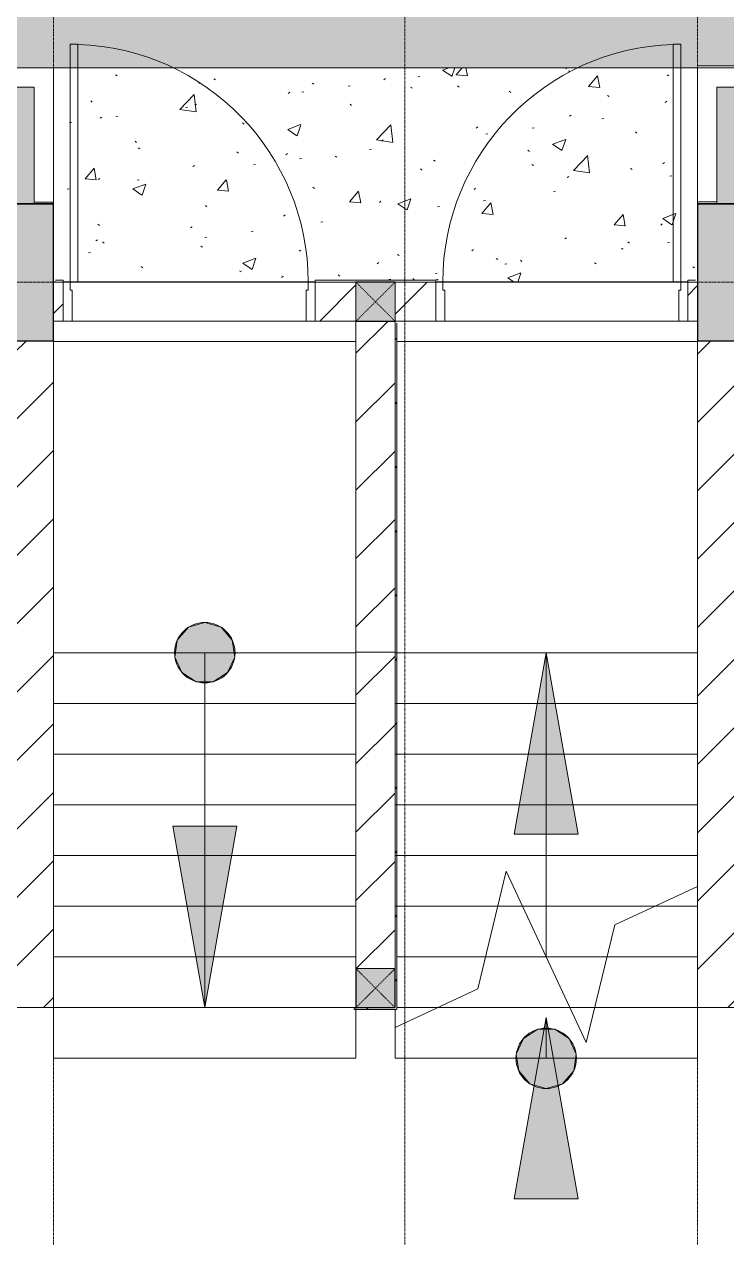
# Model space of a CAD drawing. Header units: millimetres. Extents: x 5121 to 246734, y -48180 to 129206.
# Drawn here: x 42503 to 46103, y 73337 to 79560 of the extents above; entities that cross this region are included whole.
import ezdxf

# ---------------------------------------------------------------- set-up
doc = ezdxf.new("R2010")
doc.units = ezdxf.units.MM
for name, pattern in [('Dash', [6, 3, -3]), ('Grid Line', [22.225, 12.7, -3.175, 3.175, -3.175]), ('Overhead', [3.96875, 2.38125, -1.5875])]:
    doc.linetypes.add(name, pattern=pattern)
for name, color, linetype, lineweight in [('0-1', 7, 'Continuous', 5), ('A-DETL-GENF', 92, 'Continuous', 9), ('A-DOOR', 31, 'Continuous', 9), ('A-DOOR-FRAM', 31, 'Continuous', 9), ('A-FLOR', 192, 'Continuous', 9), ('A-FLOR-1', 50, 'Continuous', 9), ('A-FLOR-PATT', 8, 'Continuous', 9), ('A-WALL', 113, 'Continuous', 9), ('A-WALL-1', 250, 'Continuous', 18), ('A-WALL-FNSH-1', 50, 'Continuous', 9), ('A-WALL-PATT-3', 111, 'Continuous', 9), ('G-IMPT', 8, 'Continuous', 9), ('M-EQPM', 50, 'Continuous', 9), ('S-BEAM-1', 50, 'Continuous', 9), ('S-COLS', 52, 'Continuous', 9), ('S-COLS-1', 7, 'Continuous', 5), ('S-COLS-2', 10, 'Continuous', 25), ('S-COLS-5', 52, 'Continuous', 25), ('S-COLS-6', 52, 'Dash', 9), ('S-COLS-HDLN', 52, 'Dash', 9), ('S-GRID-1', 1, 'Grid Line', 9), ('S-STRS', 31, 'Continuous', 9), ('S-STRS-ANNO', 31, 'Continuous', 9), ('S-STRS-MBND', 31, 'Overhead', 9), ('S-STRS-MBND-1', 31, 'Continuous', 9)]:
    doc.layers.add(name, color=color, linetype=linetype, lineweight=lineweight)
pattern_1 = [(45, (0, 0), (-175.3625, 175.3625), [])]
pattern_2 = [(45, (0, 0), (-164.4023, 164.4023), [])]

# ---------------------------------------------------------------- blocks, each defined once
blk = doc.blocks.new('NCV_TKTC_KET CAU_rvt-1-TKCS_MB TỔNG THỂ TẦNG 1')
at = {"layer": 'S-COLS-1'}
for points in [[(42252.6, 77936.9), (42652.6, 77936.9), (42652.6, 78636.9), (42252.6, 78636.9), (42252.6, 78026.9)], [(46352.6, 77936.9), (46352.6, 78636.9), (45952.6, 78636.9), (45952.6, 77936.9), (46162.6, 77936.9)]]:
    blk.add_hatch(color=256, dxfattribs=at).paths.add_polyline_path(points)
at = {"layer": 'A-FLOR-1'}
blk.add_line((44412.6, 76336.9), (45952.6, 76336.9), dxfattribs=at)
at = {"layer": 'S-BEAM-1'}
for p, q in [((42652.6, 77933.2), (44202.6, 77933.2)), ((44412.3, 77933.2), (45952.6, 77933.2))]:
    blk.add_line(p, q, dxfattribs=at)
at = {"layer": 'S-COLS-2'}
for p, q in [((42652.6, 78636.9), (42252.6, 78636.9)), ((42652.6, 77936.9), (42652.6, 78636.9)), ((46352.6, 78636.9), (45952.6, 78636.9)), ((45952.6, 78636.9), (45952.6, 77936.9)), ((42252.6, 77936.9), (42652.6, 77936.9)), ((45952.6, 77936.9), (46352.6, 77936.9))]:
    blk.add_line(p, q, dxfattribs=at)
blk = doc.blocks.new('FD_01 - FD_01-1200x2200mm-1787917-TKCS_MB TỔNG THỂ TẦNG 1')
at = {"layer": 'A-DETL-GENF'}
for p, q in [((570, 100), (570, 1320)), ((570, 1320), (610, 1320)), ((610, 1320), (610, 100)), ((610, 100), (570, 100))]:
    blk.add_line(p, q, dxfattribs=at)
blk.add_arc((610, 100), 1220, 91.87889, 180, dxfattribs=at)
at = {"layer": 'A-DOOR-FRAM'}
for p, q in [((-610, 100), (-645, 100)), ((-610, 60), (-610, 100)), ((645, 100), (610, 100)), ((610, 100), (610, 60)), ((-600, 60), (-610, 60)), ((-600, -100), (-600, 60)), ((610, 60), (600, 60)), ((600, 60), (600, -100)), ((-645, -100), (-600, -100)), ((600, -100), (645, -100))]:
    blk.add_line(p, q, dxfattribs=at)
blk = doc.blocks.new('FD_01 - FD_01-1200x2200mm-1787918-TKCS_MB TỔNG THỂ TẦNG 1')
at = {"layer": 'A-DETL-GENF'}
for p, q in [((610, -100), (570, -100)), ((570, -100), (570, -1320)), ((610, -1320), (610, -100)), ((570, -1320), (610, -1320))]:
    blk.add_line(p, q, dxfattribs=at)
blk.add_arc((610, -100), 1220, 180, 268.12111, dxfattribs=at)
at = {"layer": 'A-DOOR-FRAM'}
for p, q in [((-645, 100), (-600, 100)), ((-600, 100), (-600, -60)), ((600, 100), (645, 100)), ((600, -60), (600, 100)), ((-600, -60), (-610, -60)), ((-610, -60), (-610, -100)), ((610, -60), (600, -60)), ((610, -100), (610, -60)), ((-610, -100), (-645, -100)), ((645, -100), (610, -100))]:
    blk.add_line(p, q, dxfattribs=at)
blk = doc.blocks.new('TKTC_XREF_251221_MB TANG 1 - TKTC_XREF_260130_MB TANG 1_dwg-4202109-TKCS_MB TỔNG THỂ TẦNG 1')
at = {"layer": 'G-IMPT'}
for p, q in [((-156799.1, -322706.4), (-157199.1, -322706.4)), ((-159159.1, -323108.1), (-160449.1, -323108.1)), ((-157249.1, -323108.1), (-158539.1, -323108.1))]:
    blk.add_line(p, q, dxfattribs=at)
at = {"layer": 'G-IMPT', "flags": 128}
blk.add_lwpolyline([(-160489.1, -323108.1), (-160499, -323108.1), (-160499, -322706.4), (-160899, -322706.4)], dxfattribs=at)
blk = doc.blocks.new('TKTC_XREF_251221_MB TANG 1 - TKTC_XREF_251221_MB TANG 1-2038492-TKCS_MB TỔNG THỂ TẦNG 1')
blk.add_blockref('TKTC_XREF_251221_MB TANG 1 - TKTC_XREF_260130_MB TANG 1_dwg-4202109-TKCS_MB TỔNG THỂ TẦNG 1', (169499.1, 384109.7))
blk = doc.blocks.new('G1_SOF - BO TRU - 200x200-3944907-TKCS_MB TỔNG THỂ TẦNG 1')
at = {"layer": 'S-COLS-HDLN'}
for p, q in [((-100, 100), (100, -100)), ((100, 100), (-100, -100))]:
    blk.add_line(p, q, dxfattribs=at)
blk = doc.blocks.new('G1_SOF - BO TRU - 200x200-3050151-TKCS_MB TỔNG THỂ TẦNG 1')
at = {"layer": 'S-COLS-HDLN'}
for p, q in [((-100, 100), (100, -100)), ((100, 100), (-100, -100))]:
    blk.add_line(p, q, dxfattribs=at)

msp = doc.modelspace()

# ---------------------------------------------------------------- hatches: boundary and pattern name
at = {"layer": 'A-FLOR-PATT'}
h = msp.add_hatch(dxfattribs=at)
h.set_pattern_fill('FP_30', color=256, style=0, pattern_type=2)
h.set_pattern_definition([(49.955, (0, 269.64), (677.7247, -59.2022), [70.8, -778.801]), (355.008, (0, 269.64), (-131.105, 709.604), [56.692, -623.613]), (100.468, (56.5, 264.7), (546.6174, 650.408), [60.135, -661.479]), (46.139, (0, 458.3), (1008.415, -156.1436), [106.211, -1168.324]), (96.646, (84, 445.3), (883.1445, 918.965), [90.199, -992.188]), (351.198, (0, 458.3), (883.142, 918.967), [85.036, -935.396]), (20.97, (94.5, 411.14), (564.008, -379.8196), [70.852, -779.367]), (326.042, (94.5, 411.14), (229.9053, 684.0933), [56.665, -623.312]), (71.424, (141.5, 379.5), (793.909, 304.2704), [60.141, -661.551]), (37.456, (0, 269.64), (11.49055, 314.04577), [10.388, -605.312, 10.388, -622.31, -625.615]), (37.456, (0, 269.64), (11.49055, 314.04577), [-1248.398, 10.388, -615.228]), (7.488, (0, 269.64), (248.5709, 372.0794), [10.393, -350.541, 10.393, -591.479, -238.576]), (7.488, (0, 269.64), (248.5709, 372.0794), [-962.807, 10.393, -228.182]), (327.541, (-210.7, 269.64), (504.39753, -21.2795), [10.389, -225.723, 10.389, -726.28, -977.503]), (327.541, (-210.7, 269.64), (504.39753, -21.2795), [-972.781, 10.389, -967.115]), (317.545, (-305.2, 269.64), (551.0415, 94.435), [10.386, -296.478, 10.386, -1172.692]), (317.545, (-305.2, 269.64), (551.0415, 94.435), [-317.25, -478.708, 10.386, -683.598])])
h.paths.add_polyline_path([(36103.5, 79336.9), (45952.6, 79336.9), (45952.6, 79346.9), (60559.1, 79346.9), (63139.6, 83316.9), (32746.2, 83316.9), (36095.2, 79346.7), (36103.5, 79346.9), (36103.5, 79340.9)])
h = msp.add_hatch(dxfattribs=at)
h.set_pattern_fill('FP_15', color=256, style=0, pattern_type=2)
h.set_pattern_definition([(50, (0, 0), (677.7247, -59.293), [70.866, -779.526]), (355, (0, 0), (-131.1036, 710.731), [56.693, -623.621]), (100.451, (56.5, -4.94), (546.6267, 651.434), [60.227, -662.495]), (46.184, (0, 189), (1008.414, -156.399), [106.299, -1169.289]), (96.636, (84, 175.9), (883.138, 920.431), [90.34, -993.743]), (351.184, (0, 189), (883.146, 920.423), [85.039, -935.431]), (21, (94.5, 141.73), (564.0056, -380.4262), [70.866, -779.526]), (326, (94.5, 141.7), (229.9034, 685.1796), [56.693, -623.621]), (71.451, (141.5, 110), (793.912, 304.7473), [60.227, -662.495]), (37.5, (0, 0), (11.4894, 314.545), [10.394, -605.668, 10.394, -622.676, -625.983]), (37.5, (0, 0), (11.4894, 314.545), [-1249.131, 10.394, -615.589]), (7.5, (0, 0), (248.5691, 372.672), [10.394, -350.55, 10.394, -591.495, -238.582]), (7.5, (0, 0), (248.5691, 372.672), [-962.833, 10.394, -228.189]), (327.5, (-210.7, 0), (504.3984, -21.3116), [10.394, -225.826, 10.394, -726.613, -977.951]), (327.5, (-210.7, 0), (504.3984, -21.3116), [-973.226, 10.394, -967.557]), (317.5, (-305.2, 0), (551.0412, 94.5872), [10.394, -296.692, 10.394, -479.054, -694.487]), (317.5, (-305.2, 0), (551.0412, 94.5872), [-796.534, 10.394, -684.093])])
h.paths.add_polyline_path([(43992.6, 78236.9), (43992.6, 78246.9), (44612.6, 78246.9), (44612.6, 78236.9), (45902.6, 78236.9), (45902.6, 78246.9), (45952.6, 78246.9), (45952.6, 79336.9), (42652.6, 79336.9), (42652.6, 78236.9), (42662.6, 78236.9), (42662.6, 78246.9), (42702.6, 78246.9), (42702.6, 78236.9), (43957.6, 78236.9)])
h = msp.add_hatch(dxfattribs=at)
h.set_pattern_fill('FP_23', color=256, style=0, pattern_type=2)
h.set_pattern_definition([(0, (236.2, 15.75), (787.4, 787.4), [118.11, -23.622, 31.496, -23.622, -590.55]), (0, (236.2, 15.75), (787.4, 787.4), [-196.85, 118.11, -472.44]), (0, (196.85, 39.4), (787.4, 787.4), [78.74, -59.055, 118.11, -59.055, -472.44]), (0, (196.85, 39.4), (787.4, 787.4), [-314.96, 78.74, -393.7]), (0, (472.44, 354.3), (787.4, 787.4), [98.425, -39.37, 98.425, -551.18]), (0, (78.74, 511.8), (787.4, 787.4), [39.37, -78.74, 39.37, -629.92]), (90, (157.5, 511.8), (-787.4, 787.4), [70.866, -716.534]), (90, (393.7, 39.4), (-787.4, 787.4), [78.74, -708.66]), (90, (590.55, 354.3), (-787.4, 787.4), [78.74, -708.66]), (45, (496.06, 31.5), (0, 787.4002), [78.74, -1034.812]), (135, (291.34, 31.5), (-787.4002, 6e-14), [78.74, -1034.812]), (63.435, (472.44, 35.43), (-0.0007, 787.4), [78.74, -1681.94]), (75.964, (433.07, 39.37), (-0.00383, 787.3999), [78.74, -3167.793]), (75.964, (629.92, 354.33), (-0.00383, 787.3999), [62.992, -3183.541]), (75.964, (173.23, 511.81), (-0.00383, 787.3999), [55.118, -3191.415]), (104.036, (354.33, 39.37), (0.00383, 787.3999), [78.74, -3167.793]), (104.036, (551.18, 354.33), (0.00383, 787.3999), [62.992, -3183.541]), (104.036, (141.73, 511.81), (0.00383, 787.3999), [55.118, -3191.415]), (116.565, (314.96, 35.43), (0.0007, 787.4), [78.74, -1681.939])])
h.paths.add_polyline_path([(33652.6, 17336.9), (33652.6, 17586.9), (33642.6, 17586.9), (33642.6, 17596.9), (33652.6, 17596.9), (33652.6, 19136.9), (33642.6, 19136.9), (33642.6, 25711.9), (33652.6, 25711.9), (33652.6, 27336.9), (33642.6, 27336.9), (33642.6, 33737.4), (31203.5, 33737.4), (31203.5, 18236.9), (31211.1, 18125), (31229.7, 18024), (31256.9, 17932.8), (31292.6, 17846.4), (31341.4, 17758.1), (31399.9, 17675.8), (31480, 17589), (31547.2, 17529.8), (31645.1, 17463.6), (31713, 17426.1), (31806.2, 17387.4), (31903.2, 17359.5), (32002.7, 17342.6), (32103.5, 17336.9), (33642.6, 17336.9)])
h.paths.add_polyline_path([(31203.5, 37137.4), (33642.6, 37137.4), (33642.6, 59936.9), (33652.6, 59936.9), (33652.6, 61561.9), (33642.6, 61561.9), (33642.6, 65035.3), (33652.6, 65035.3), (33652.6, 65040.9), (33642.6, 65040.9), (33642.6, 68136.9), (33652.6, 68136.9), (33652.6, 69762.3), (33642.6, 69762.3), (33642.6, 78236.9), (33652.6, 78236.9), (33654.5, 78246.9), (35742.6, 78243.9), (35742.6, 78236.9), (35752.6, 78236.9), (35752.6, 79046.9), (38162.6, 79046.9), (38162.6, 78246.9), (42252.6, 78246.9), (42252.6, 78636.9), (42552.6, 78636.9), (42552.6, 79236.9), (35988.7, 79234), (35855.3, 79230.6), (35567.1, 79206.6), (35361.5, 79180.4), (35117.1, 79136.6), (34875.3, 79080.5), (34636.6, 79012.2), (34401.7, 78931.9), (34171.2, 78839.8), (33945.6, 78736.2), (33725.5, 78621.2), (33510, 78494.3), (33296.5, 78353), (33092.2, 78202), (32897.2, 78041.7), (32711.6, 77872.5), (32535.6, 77694.7), (32369.5, 77508.9), (32213.4, 77315.4), (32067.7, 77114.8), (31932.5, 76907.4), (31806.3, 76690.2), (31693.9, 76472.3), (31583.6, 76226.6), (31502.6, 76021.4), (31423.8, 75788.4), (31356.8, 75551.8), (31301.8, 75312.4), (31258.9, 75070.6), (31228.2, 74827), (31209.7, 74582.3), (31203.5, 74336.9), (31203.5, 62086.3), (31213.3, 61993), (31234, 61917.3), (31258, 61859.3), (31299, 61792.4), (31349.9, 61732.8), (31409.6, 61681.8), (31476.5, 61640.8), (31549, 61610.8), (31625.3, 61592.5), (31703.5, 61586.3), (32403.5, 61586.3), (32403.5, 40886.3), (31667.3, 40883.5), (31618.1, 40878.5), (31534.5, 40855.8), (31476.5, 40831.8), (31409.6, 40790.8), (31349.9, 40739.9), (31299, 40680.2), (31254.8, 40605.5), (31228, 40540.8), (31209.7, 40464.6), (31203.5, 40386.3), (31203.5, 37741)])
h.paths.add_polyline_path([(54962.6, 78236.9), (54962.6, 78246.9), (62544.5, 78246.9), (62432.4, 78384.4), (62310.9, 78513.5), (62159.2, 78651), (62028.5, 78753.8), (61861.6, 78865.3), (61742.9, 78935.1), (61583.3, 79014.3), (61418.9, 79081.8), (61250.4, 79137.3), (61078.8, 79180.8), (60904.8, 79211.9), (60682.8, 79232.3), (60552.6, 79236.9), (46052.6, 79236.9), (46052.6, 78636.9), (46352.6, 78636.9), (46352.6, 78246.9), (54952.6, 78246.9), (54952.6, 78236.9), (54958.6, 78236.9)])
at = {"layer": 'A-WALL-PATT-3'}
h = msp.add_hatch(dxfattribs=at)
h.set_pattern_fill('FP_1', color=256, style=0, pattern_type=2)
h.set_pattern_definition(pattern_1)
h.paths.add_polyline_path([(45952.6, 78036.9), (45952.6, 78236.9), (45902.6, 78236.9), (45902.6, 78036.9), (45944.9, 78036.9)])
h.paths.add_polyline_path([(42652.6, 78036.9), (42702.6, 78036.9), (42702.6, 78236.9), (42652.6, 78236.9)])
h.paths.add_polyline_path([(43992.6, 78036.9), (44202.6, 78036.9), (44202.6, 78236.9), (43992.6, 78236.9)])
h.paths.add_polyline_path([(44612.6, 78036.9), (44612.6, 78236.9), (44402.6, 78236.9), (44402.6, 78036.9)])
h = msp.add_hatch(dxfattribs=at)
h.set_pattern_fill('FP_1', color=256, style=0, pattern_type=2)
h.set_pattern_definition(pattern_1)
h.paths.add_polyline_path([(44396.3, 74716.9), (44402.6, 74716.9), (44402.6, 78036.9), (44202.6, 78036.9), (44202.6, 74716.9), (44208.8, 74716.9)])
h = msp.add_hatch(dxfattribs=at)
h.set_pattern_fill('FP_43', color=256, style=0, pattern_type=2)
h.set_pattern_definition(pattern_2)
h.paths.add_polyline_path([(44402.6, 74506.9), (44412.6, 74506.9), (44412.6, 78026.9), (44402.6, 78026.9), (44402.6, 74516.9)])
h = msp.add_hatch(dxfattribs=at)
h.set_pattern_fill('FP_1', color=256, style=0, pattern_type=2)
h.set_pattern_definition(pattern_1)
h.paths.add_polyline_path([(42471.1, 74716.9), (42652.6, 74716.9), (42652.6, 77936.9), (42452.6, 77936.9), (42452.6, 74716.9), (42466.3, 74716.9)])
h = msp.add_hatch(dxfattribs=at)
h.set_pattern_fill('FP_1', color=256, style=0, pattern_type=2)
h.set_pattern_definition(pattern_1)
h.paths.add_polyline_path([(46152.6, 74516.9), (46152.6, 77936.9), (45952.6, 77936.9), (45952.6, 74516.9)])
h = msp.add_hatch(dxfattribs=at)
h.set_pattern_fill('FP_1', color=256, style=0, pattern_type=2)
h.set_pattern_definition(pattern_1)
h.paths.add_polyline_path([(42162.2, 74516.9), (42652.6, 74516.9), (42652.6, 74716.9), (41952.6, 74716.9), (41952.6, 74516.9), (42052.6, 74516.9)])
h = msp.add_hatch(dxfattribs=at)
h.set_pattern_fill('FP_43', color=256, style=0, pattern_type=2)
h.set_pattern_definition(pattern_2)
h.paths.add_polyline_path([(44402.6, 74506.9), (44402.6, 74516.9), (44192.6, 74516.9), (44192.6, 74506.9), (44402.5, 74506.9)])
at = {"layer": 'S-COLS-1'}
for points in [[(44402.6, 78036.9), (44402.6, 78236.9), (44202.6, 78236.9), (44202.6, 78036.9)], [(44402.6, 74516.9), (44402.6, 74716.9), (44202.6, 74716.9), (44202.6, 74516.9)]]:
    msp.add_hatch(color=256, dxfattribs=at).paths.add_polyline_path(points)
at = {"layer": 'S-STRS-ANNO'}
h = msp.add_hatch(color=256, dxfattribs=at)
edge = h.paths.add_edge_path()
edge.add_arc((43427.6, 76336.9), 155, 0, 360)
for points in [[(43471.2, 76188.2), (43544.7, 76235.4), (43581, 76314.9), (43568.6, 76401.3), (43511.4, 76467.3), (43427.6, 76491.9), (43343.8, 76467.3), (43286.6, 76401.3), (43274.1, 76314.9), (43310.4, 76235.4), (43383.9, 76188.2)], [(45341.5, 75406.9), (45177.6, 76336.9), (45013.6, 75406.9)], [(43427.6, 74516.9), (43591.5, 75446.9), (43263.6, 75446.9), (43314.5, 75158.3)], [(45341.5, 73536.9), (45177.6, 74466.9), (45013.6, 73536.9)], [(45177.6, 74101.9), (45261.4, 74126.5), (45318.6, 74192.5), (45331, 74279), (45294.7, 74358.4), (45221.2, 74405.7), (45133.9, 74405.7), (45060.4, 74358.4), (45024.1, 74279), (45036.6, 74192.5), (45093.8, 74126.5)]]:
    msp.add_hatch(color=256, dxfattribs=at).paths.add_polyline_path(points)
h = msp.add_hatch(color=256, dxfattribs=at)
edge = h.paths.add_edge_path()
edge.add_arc((45177.6, 74256.9), 155, 0, 360)

# ---------------------------------------------------------------- linework, layer by layer
at = {"layer": 'A-FLOR'}
for p, q in [((45952.6, 79336.9), (42652.6, 79336.9)), ((42552.6, 78636.9), (42552.6, 78646.9)), ((42652.6, 78646.9), (42652.6, 78636.9)), ((45952.6, 78636.9), (45952.6, 78648.6)), ((46052.6, 78648.6), (46052.6, 78636.9)), ((44192.6, 74516.9), (42652.6, 74516.9)), ((44620, 74516.9), (44412.6, 74516.9)), ((45425.8, 74516.9), (45298.8, 74516.9))]:
    msp.add_line(p, q, dxfattribs=at)
at = {"layer": 'A-WALL'}
for p, q in [((45952.6, 79346.9), (60552.6, 79346.9)), ((36103.5, 79336.9), (42652.6, 79336.9)), ((42652.6, 79336.9), (42652.6, 78646.9)), ((45952.6, 79336.9), (60552.6, 79336.9)), ((45952.6, 78648.6), (45952.6, 79336.9)), ((42552.6, 79236.9), (36103.5, 79236.9)), ((42552.6, 78646.9), (42552.6, 79236.9)), ((60552.6, 79236.9), (46052.6, 79236.9)), ((46052.6, 79236.9), (46052.6, 78648.6)), ((42552.6, 78646.9), (42652.6, 78646.9)), ((45952.6, 78648.6), (46052.6, 78648.6)), ((42737.6, 78236.9), (43957.6, 78236.9)), ((44202.6, 78036.9), (44202.6, 78236.9)), ((44402.6, 78236.9), (44402.6, 78036.9)), ((44647.6, 78236.9), (45866.4, 78236.9)), ((42662.6, 78036.9), (42702.6, 78036.9)), ((43947.6, 78036.9), (42747.6, 78036.9)), ((43992.6, 78036.9), (44192.6, 78036.9)), ((44402.6, 78036.9), (44612.6, 78036.9)), ((45857.6, 78036.9), (44657.6, 78036.9)), ((45902.6, 78036.9), (45952.6, 78036.9)), ((44202.6, 74716.9), (44402.6, 74716.9))]:
    msp.add_line(p, q, dxfattribs=at)
at = {"layer": 'A-WALL-1'}
for p, q in [((42652.6, 78236.9), (42652.6, 78036.9)), ((42652.6, 78236.9), (42702.6, 78236.9)), ((42702.6, 78036.9), (42702.6, 78236.9)), ((43992.6, 78236.9), (43992.6, 78036.9)), ((44202.6, 78236.9), (43992.6, 78236.9)), ((44612.6, 78236.9), (44402.6, 78236.9)), ((44612.6, 78036.9), (44612.6, 78236.9)), ((45902.6, 78236.9), (45902.6, 78036.9)), ((45952.6, 78236.9), (45902.6, 78236.9)), ((45952.6, 78036.9), (45952.6, 78236.9)), ((42652.6, 78036.9), (42662.6, 78036.9)), ((44402.6, 78036.9), (44192.6, 78036.9)), ((44202.6, 78036.9), (44202.6, 74716.9)), ((44402.6, 78036.9), (44402.6, 74516.9)), ((44412.6, 74506.9), (44412.6, 78026.9)), ((42652.6, 77936.9), (42452.6, 77936.9)), ((42652.6, 74516.9), (42652.6, 77936.9)), ((45952.6, 77936.9), (45952.6, 75138.3)), ((46152.6, 77936.9), (45952.6, 77936.9)), ((45952.6, 75036.9), (45952.6, 74516.9)), ((42652.6, 74516.9), (41852.6, 74516.9)), ((44192.6, 74516.9), (44192.6, 74506.9)), ((44192.6, 74506.9), (44412.6, 74506.9)), ((44402.6, 74516.9), (44202.6, 74516.9)), ((45952.6, 74516.9), (46152.6, 74516.9))]:
    msp.add_line(p, q, dxfattribs=at)
at = {"layer": 'A-WALL-FNSH-1'}
for p, q in [((42702.6, 78246.9), (42662.6, 78246.9)), ((42702.6, 78236.9), (42702.6, 78246.9)), ((44612.6, 78246.9), (43992.6, 78246.9)), ((43992.6, 78246.9), (43992.6, 78236.9)), ((44202.6, 78236.9), (44402.6, 78236.9)), ((44612.6, 78236.9), (44612.6, 78246.9)), ((45942.6, 78246.9), (45902.6, 78246.9)), ((45902.6, 78246.9), (45902.6, 78236.9)), ((45952.6, 78236.9), (45952.6, 78246.9))]:
    msp.add_line(p, q, dxfattribs=at)
at = {"layer": 'S-COLS'}
for p, q in [((44202.6, 78236.9), (44202.6, 78036.9)), ((44402.6, 78036.9), (44402.6, 78236.9)), ((44402.6, 74716.9), (44202.6, 74716.9))]:
    msp.add_line(p, q, dxfattribs=at)
at = {"layer": 'S-COLS-5'}
for p, q in [((44402.6, 78236.9), (44202.6, 78236.9)), ((44202.6, 78036.9), (44402.6, 78036.9)), ((44202.6, 74716.9), (44202.6, 74516.9)), ((44402.6, 74516.9), (44402.6, 74716.9)), ((44202.6, 74516.9), (44402.6, 74516.9))]:
    msp.add_line(p, q, dxfattribs=at)
at = {"layer": 'S-GRID-1'}
for p, q in [((42652.6, 78232.7), (42652.6, 85982.7)), ((44452.6, 78232.7), (44452.6, 85982.7)), ((45952.6, 78232.7), (45952.6, 85982.7)), ((129301.8, 78236.9), (31601.8, 78236.9)), ((42652.6, 23210.6), (42652.6, 78232.7)), ((44452.6, 23210.6), (44452.6, 78232.7)), ((45952.6, 23210.6), (45952.6, 78232.7))]:
    msp.add_line(p, q, dxfattribs=at)
at = {"layer": 'S-STRS'}
for p, q in [((44202.6, 76336.9), (42652.6, 76336.9)), ((44412.6, 76336.9), (45952.6, 76336.9)), ((44202.6, 76076.9), (42652.6, 76076.9)), ((44412.6, 76076.9), (45952.6, 76076.9)), ((44202.6, 75816.9), (42652.6, 75816.9)), ((44412.6, 75816.9), (45952.6, 75816.9)), ((44202.6, 75556.9), (42652.6, 75556.9)), ((44412.6, 75556.9), (45952.6, 75556.9)), ((44202.6, 75296.9), (42652.6, 75296.9)), ((44412.6, 75296.9), (45952.6, 75296.9)), ((45952.6, 74960.5), (45952.6, 75138.3)), ((44202.6, 75036.9), (42652.6, 75036.9)), ((44412.6, 75036.9), (44929.4, 75036.9)), ((44929.4, 75036.9), (45056.3, 75036.9)), ((45056.3, 75036.9), (45735.1, 75036.9)), ((45735.1, 75036.9), (45952.6, 75036.9)), ((44202.6, 74776.9), (42652.6, 74776.9)), ((44412.6, 74776.9), (44866.2, 74776.9)), ((44866.2, 74776.9), (45177.6, 74776.9)), ((45177.6, 74776.9), (45489, 74776.9)), ((45489, 74776.9), (45952.6, 74776.9)), ((44620, 74516.9), (45298.8, 74516.9)), ((45425.8, 74516.9), (45952.6, 74516.9)), ((45952.6, 74256.9), (45952.6, 74516.9)), ((44402.6, 74256.9), (44402.6, 74415.5)), ((44402.6, 74256.9), (45952.6, 74256.9))]:
    msp.add_line(p, q, dxfattribs=at)
at = {"layer": 'S-STRS-ANNO'}
for p, q in [((43427.6, 76491.9), (43343.8, 76467.3)), ((43511.4, 76467.3), (43427.6, 76491.9)), ((43343.8, 76467.3), (43286.6, 76401.3)), ((43568.6, 76401.3), (43511.4, 76467.3)), ((43286.6, 76401.3), (43274.1, 76314.9)), ((43581, 76314.9), (43568.6, 76401.3)), ((43274.1, 76314.9), (43310.4, 76235.4)), ((43427.6, 76336.9), (43427.6, 76076.9)), ((43544.7, 76235.4), (43581, 76314.9)), ((45177.6, 76336.9), (45013.6, 75406.9)), ((45177.6, 76076.9), (45177.6, 76336.9)), ((45341.5, 75406.9), (45177.6, 76336.9)), ((43310.4, 76235.4), (43383.9, 76188.2)), ((43471.2, 76188.2), (43544.7, 76235.4)), ((43383.9, 76188.2), (43471.2, 76188.2)), ((43427.6, 76076.9), (43427.6, 75816.9)), ((45177.6, 75816.9), (45177.6, 76076.9)), ((43427.6, 75816.9), (43427.6, 75556.9)), ((45177.6, 75556.9), (45177.6, 75816.9)), ((43427.6, 75556.9), (43427.6, 75296.9)), ((45177.6, 75296.9), (45177.6, 75556.9)), ((43591.5, 75446.9), (43263.6, 75446.9)), ((43263.6, 75446.9), (43314.5, 75158.3)), ((43427.6, 74516.9), (43591.5, 75446.9)), ((45013.6, 75406.9), (45341.5, 75406.9)), ((43427.6, 75296.9), (43427.6, 75036.9)), ((45177.6, 75036.9), (45177.6, 75296.9)), ((43314.5, 75158.3), (43427.6, 74516.9)), ((43427.6, 75036.9), (43427.6, 74776.9)), ((45177.6, 74776.9), (45177.6, 75036.9)), ((43427.6, 74776.9), (43427.6, 74516.9)), ((45177.6, 74466.9), (45013.6, 73536.9)), ((45177.6, 74256.9), (45177.6, 74466.9)), ((45341.5, 73536.9), (45177.6, 74466.9)), ((45133.9, 74405.7), (45060.4, 74358.4)), ((45221.2, 74405.7), (45133.9, 74405.7)), ((45294.7, 74358.4), (45221.2, 74405.7)), ((45060.4, 74358.4), (45024.1, 74279)), ((45331, 74279), (45294.7, 74358.4)), ((45024.1, 74279), (45036.6, 74192.5)), ((45318.6, 74192.5), (45331, 74279)), ((45036.6, 74192.5), (45093.8, 74126.5)), ((45261.4, 74126.5), (45318.6, 74192.5)), ((45093.8, 74126.5), (45177.6, 74101.9)), ((45177.6, 74101.9), (45261.4, 74126.5)), ((45013.6, 73536.9), (45341.5, 73536.9))]:
    msp.add_line(p, q, dxfattribs=at)
for centre in [(43427.6, 76336.9), (45177.6, 74256.9)]:
    msp.add_circle(centre, 155, dxfattribs=at)
at = {"layer": 'S-STRS-MBND'}
for p, q in [((42652.2, 78036.9), (45952.6, 78036.9)), ((42652.2, 76336.9), (42652.2, 78036.9)), ((45952.6, 78036.9), (45952.6, 76336.9)), ((44202.2, 76336.9), (42652.2, 76336.9)), ((42652.2, 76336.9), (42652.2, 74256.9)), ((44202.2, 76339), (44202.2, 76336.9)), ((44402.6, 76339), (44202.2, 76339)), ((44202.2, 76336.9), (44202.2, 74256.9)), ((44402.6, 76336.9), (44402.6, 76339)), ((44402.6, 76336.9), (45952.6, 76336.9)), ((44402.6, 74960.5), (44402.6, 76336.9)), ((45952.6, 75138.3), (45952.6, 76336.9)), ((44202.2, 76076.9), (42652.2, 76076.9)), ((44402.6, 76076.9), (45952.6, 76076.9)), ((44202.2, 75816.9), (42652.2, 75816.9)), ((44402.6, 75816.9), (45952.6, 75816.9)), ((44202.2, 75556.9), (42652.2, 75556.9)), ((44402.6, 75556.9), (45952.6, 75556.9)), ((44202.2, 75296.9), (42652.2, 75296.9)), ((44402.6, 75296.9), (45952.6, 75296.9)), ((44202.2, 75036.9), (42652.2, 75036.9)), ((44402.6, 75036.9), (44929.4, 75036.9)), ((45056.3, 75036.9), (45735.1, 75036.9)), ((44202.2, 74776.9), (42652.2, 74776.9)), ((44412.6, 74776.9), (44866.2, 74776.9)), ((45177.6, 74776.9), (45489, 74776.9)), ((44202.2, 74516.9), (42652.2, 74516.9)), ((44402.6, 74415.5), (44402.6, 74506.9)), ((44412.6, 74516.9), (44620, 74516.9)), ((45298.8, 74516.9), (45425.8, 74516.9)), ((44202.2, 74256.9), (42652.2, 74256.9))]:
    msp.add_line(p, q, dxfattribs=at)
at = {"layer": 'S-STRS-MBND-1'}
for p, q in [((44972.9, 75215.9), (44826.4, 74613.2)), ((45382.3, 74337.9), (44972.9, 75215.9)), ((45952.6, 75138.3), (45528.8, 74940.7)), ((45528.8, 74940.7), (45382.3, 74337.9)), ((44826.4, 74613.2), (44402.6, 74415.5))]:
    msp.add_line(p, q, dxfattribs=at)

# ---------------------------------------------------------------- block references
at = {"layer": '0-1'}
msp.add_blockref('NCV_TKTC_KET CAU_rvt-1-TKCS_MB TỔNG THỂ TẦNG 1', (0, 0), dxfattribs=at)
at = {"layer": 'A-DOOR', "rotation": 180}
msp.add_blockref('FD_01 - FD_01-1200x2200mm-1787918-TKCS_MB TỔNG THỂ TẦNG 1', (43347.6, 78136.9), dxfattribs=at)
at = {"layer": 'A-DOOR'}
msp.add_blockref('FD_01 - FD_01-1200x2200mm-1787917-TKCS_MB TỔNG THỂ TẦNG 1', (45257.6, 78136.9), dxfattribs=at)
at = {"layer": 'M-EQPM'}
msp.add_blockref('TKTC_XREF_251221_MB TANG 1 - TKTC_XREF_251221_MB TANG 1-2038492-TKCS_MB TỔNG THỂ TẦNG 1', (33652.6, 17236.9), dxfattribs=at)
at = {"layer": 'S-COLS-6'}
for name, p in [('G1_SOF - BO TRU - 200x200-3944907-TKCS_MB TỔNG THỂ TẦNG 1', (44302.6, 78136.9)), ('G1_SOF - BO TRU - 200x200-3050151-TKCS_MB TỔNG THỂ TẦNG 1', (44302.6, 74616.9))]:
    msp.add_blockref(name, p, dxfattribs=at)

doc.saveas('drawing.dxf')
